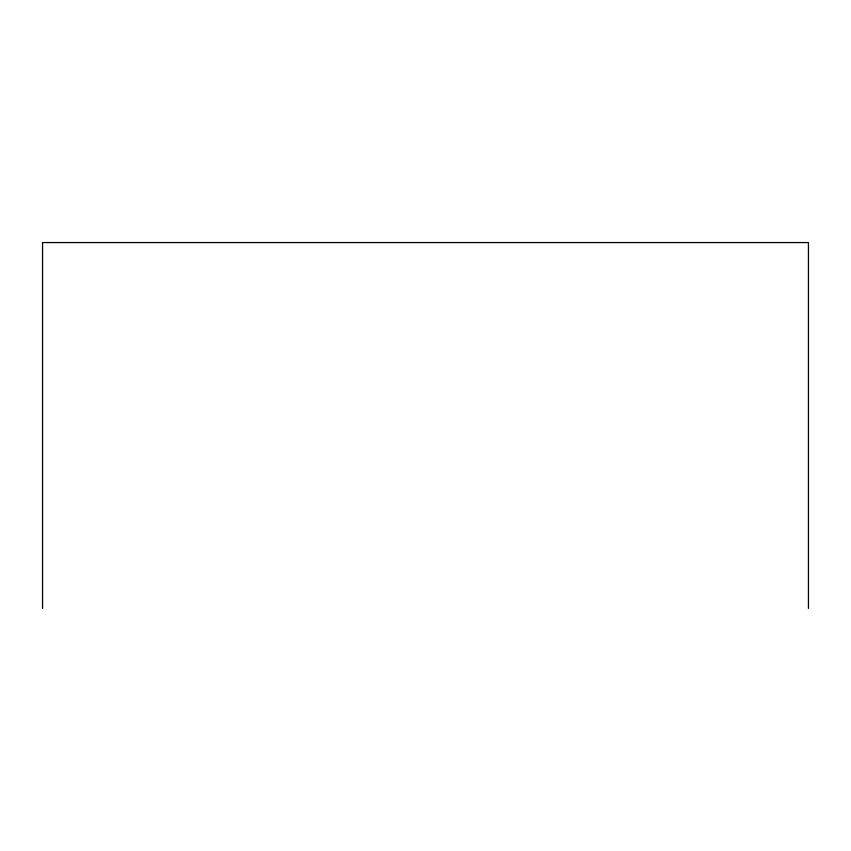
<?xml version="1.0" encoding="UTF-8"?>
<svg xmlns="http://www.w3.org/2000/svg" width="851" height="851" viewBox="0 0 851 851"><rect width="100%" height="100%" fill="white"/><g stroke="black" fill="none" stroke-linecap="round" stroke-linejoin="round"><path stroke-width="1.28" d="M808.45 608.433L808.45 242.567L42.55 242.567L42.55 608.433"/></g></svg>
